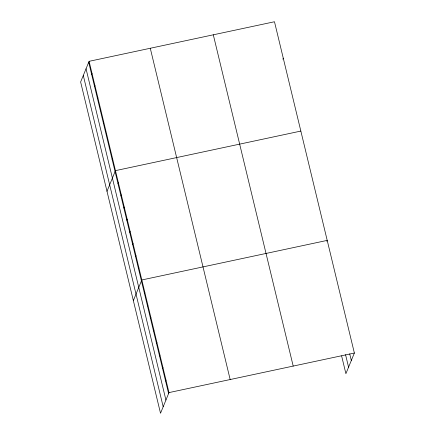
<?xml version="1.0" encoding="UTF-8"?>
<svg xmlns="http://www.w3.org/2000/svg" width="435" height="435" viewBox="0 0 435 435"><rect width="100%" height="100%" fill="white"/><g stroke="black" fill="none" stroke-linecap="round" stroke-linejoin="round"><path stroke-width="0.65" d="M89.099 61.319L80.627 81.97L160.52 413.25L168.992 392.593L89.099 61.319L274.48 21.75L354.373 353.03L345.901 373.681L341.611 355.901M91.638 74.418L92.03 73.466M94.564 86.565L94.96 85.613M97.494 98.712L97.886 97.761M100.425 110.86L100.817 109.903M103.356 123.007L103.748 122.05M106.281 135.154L106.678 134.197M109.212 147.302L109.604 146.345M112.143 159.449L112.534 158.492M106.994 191.297L115.465 170.64L300.846 131.071M117.999 183.744L118.391 182.787M120.93 195.886L121.321 194.934M123.861 208.033L124.252 207.082M126.792 220.181L127.183 219.224M129.717 232.328L130.108 231.371M132.648 244.475L133.039 243.518M135.579 256.623L135.97 255.666M138.509 268.77L138.901 267.813M133.355 300.618L141.826 279.961L327.207 240.392L326.815 241.349M144.453 293.429L144.844 292.478M147.47 305.946L147.862 304.989M150.488 318.463L150.885 317.506M153.506 330.975L153.903 330.018M156.529 343.492L156.921 342.535M159.547 356.004L159.939 355.052M282.875 59.144L283.267 58.192M162.565 368.521L162.956 367.564M165.583 381.033L165.974 380.081M168.992 392.593L354.373 353.03M349.724 353.894L351.311 360.484M345.548 354.666L348.565 367.183M213.302 34.805L293.195 366.085M150.276 48.258L230.169 379.537M88.707 62.276L168.601 393.55M86.043 68.773L165.931 400.053M83.292 75.472L163.185 406.747"/></g></svg>
